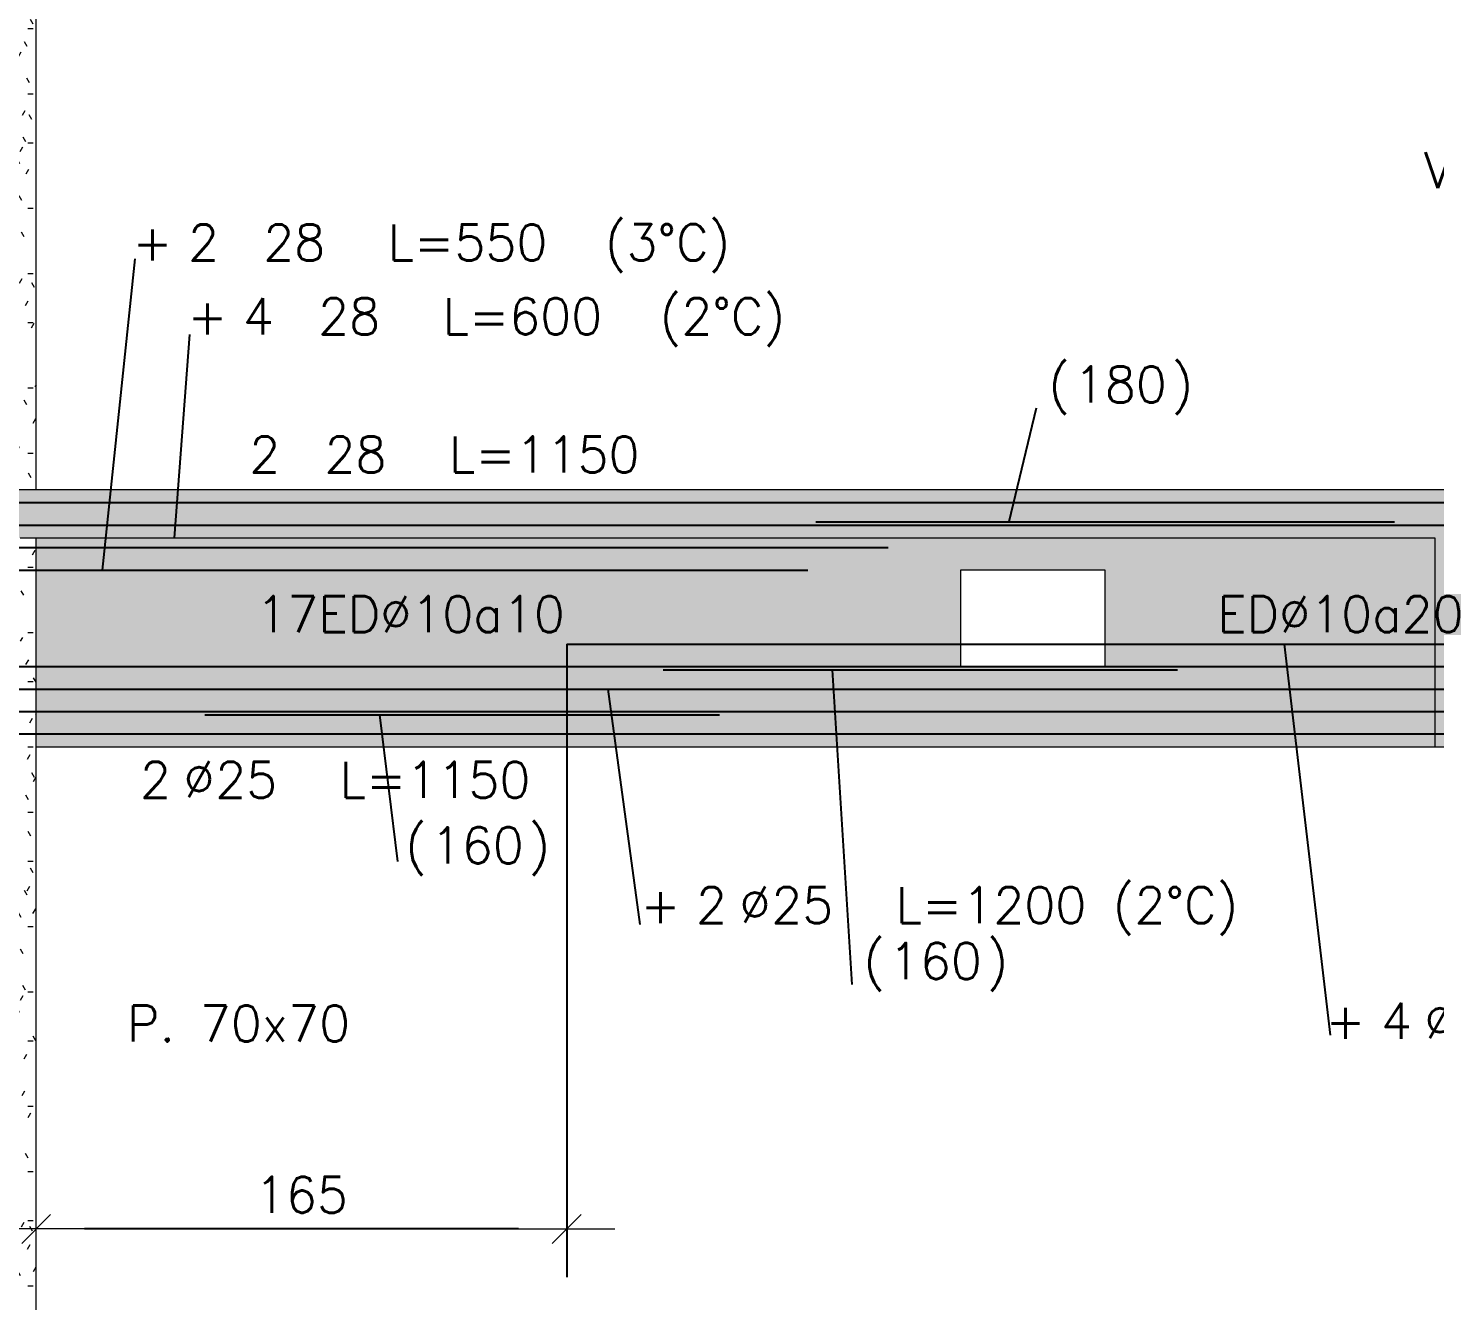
# Model space of a CAD drawing. Extents: x -3544 to 11711, y -11366 to 8565.
# Drawn here: x 2419.4 to 2856.9, y 2370.9 to 2766.9 of the extents above; entities that cross this region are included whole.
import ezdxf
from ezdxf.enums import TextEntityAlignment as Align

# ---------------------------------------------------------------- set-up
doc = ezdxf.new("R2010")
doc.units = 0
doc.header["$LTSCALE"] = 30
doc.header["$MEASUREMENT"] = 0
doc.linetypes.add('EJE2$0$RLE-PROYECCION', pattern=[0.71438, 0.47625, -0.23813])
doc.layers.get('0').update_dxf_attribs({"linetype": 'CONTINUOUS'})
doc.layers.add('EJE2$0$RLA-ACHURADO', color=30, linetype='EJE2$0$RLE-PROYECCION', lineweight=15, transparency=0.7)
for name, color, linetype, lineweight in [('EJE2$0$RLA-CONTORNO', 30, 'CONTINUOUS', 15), ('EJE2$0$RLA-COTAS', 7, 'CONTINUOUS', 9), ('EJE2$0$RLA-TEXTOS-1', 9, 'CONTINUOUS', 9)]:
    doc.layers.add(name, color=color, linetype=linetype, lineweight=lineweight)
doc.layers.add('EJE2$0$RLA-FE', color=7, linetype='CONTINUOUS')
doc.layers.add('EJE2$0$RLA-TEXTOS-FE', color=9, linetype='CONTINUOUS')
doc.styles.add('EJE2$0$RomanS', font='romans.shx', dxfattribs={"height": 11.25})
doc.dimstyles.new('EJE2$0$ING-50', dxfattribs={"dimscale": 50, "dimtxt": 0.27, "dimasz": 0.3, "dimexe": 0, "dimexo": 0, "dimgap": 0.1, "dimtad": 1, "dimdec": 1, "dimzin": 12, "dimdsep": 46, "dimtxsty": 'EJE2$0$RomanS', "dimblk": 'EJE2$0$TICK1', "dimblk1": 'EJE2$0$TICK1', "dimblk2": 'EJE2$0$TICK1', "dimcen": 0.09, "dimclrd": 2, "dimclre": 1, "dimclrt": 3, "dimadec": 0, "dimazin": 0, "dimtfac": 1, "dimtdec": 0, "dimtix": 1, "dimtmove": 2, "dimatfit": 3, "dimldrblk": 'EJE2$0$TICK1', "dimfxl": 0, "dimfxlon": 1, "dimtolj": 1, "dimtzin": 0, "dimarcsym": 0})
pattern_1 = [(0, (-1898.762, -1266.802), (20.32, 5.08), [1.676, -13.564, 1.676, -13.564, -81.28]), (0, (-1898.762, -1266.802), (20.32, 5.08), [-30.48, 1.676, -28.804, 1.676, -13.564, -35.56]), (0, (-1898.762, -1266.802), (20.32, 5.08), [-76.2, 1.676, -8.484, 1.676, -23.724]), (120, (-1891.142, -1264.262), (-14.559409, 15.057636), [1.676, -13.564, 1.676, -13.564, -81.28]), (120, (-1891.142, -1264.262), (-14.559409, 15.057636), [-30.48, 1.676, -28.804, 1.676, -13.564, -35.56]), (120, (-1891.142, -1264.262), (-14.559409, 15.057636), [-76.2, 1.676, -8.484, 1.676, -23.724]), (240, (-1888.602, -1254.102), (-5.760591, -20.137636), [1.676, -13.564, 1.676, -13.564, -81.28]), (240, (-1888.602, -1254.102), (-5.760591, -20.137636), [-30.48, 1.676, -28.804, 1.676, -13.564, -35.56]), (240, (-1888.602, -1254.102), (-5.760591, -20.137636), [-76.2, 1.676, -8.484, 1.676, -23.724])]

# ---------------------------------------------------------------- blocks, each defined once
blk = doc.blocks.new('*U231')
at = {"layer": 'EJE2$0$RLA-FE'}
blk.add_line((0, 0), (1068.21, 0), dxfattribs=at)
at = {"layer": 'EJE2$0$RLA-FE', "color": 3, "style": 'EJE2$0$RomanS', "flags": 8}
for tag, p in [('F=', (589, 9.32)), ('NUM', (603.41, 9.32))]:
    blk.add_attdef(tag, text='', height=11.25, dxfattribs=at).set_placement(p, align=Align.RIGHT)
at = {"layer": 'EJE2$0$RLA-FE', "color": 3, "style": 'EJE2$0$RomanS'}
for tag, p, flags in [('PHI', (607.31, 9.54), 14), ('DIAM', (617.16, 9.32), 12), ('MINUS', (639.18, 9.32), 13), ('MARK', (652.58, 9.32), 13), ('TEXTO_FE1', (655.88, 9.32), 8), ('TEXTO_FE2', (723.4, 9.34), 8), ('TIPO', (573.8, -75.78), 13), ('NVECES', (559.93, -94.72), 13), ('NUMFE', (563.86, -114.48), 13), ('CAPA', (572.06, -133.6), 13), ('DESPLAZA', (278.34, -151.59), 13), ('ESPACIO', (284.39, -169.95), 13), ('CANT', (298.23, -188.75), 13)]:
    blk.add_attdef(tag, p, '', height=11.25, dxfattribs=dict(at, flags=flags))
blk = doc.blocks.new('*U43')
at = {"layer": 'EJE2$0$RLA-FE'}
for p, q in [((0, 0), (1068.21, 0)), ((1068.21, 0), (1118.21, 0)), ((1118.21, 0), (1150, 0)), ((1150, 0), (1150, 0))]:
    blk.add_line(p, q, dxfattribs=at)
at = {"layer": 'EJE2$0$RLA-FE', "color": 3, "style": 'EJE2$0$RomanS', "flags": 8}
for tag, p in [('F=', (483.44, 36.32)), ('NUM', (497.85, 36.32))]:
    blk.add_attdef(tag, text='', height=11.25, dxfattribs=at).set_placement(p, align=Align.RIGHT)
at = {"layer": 'EJE2$0$RLA-FE', "color": 3, "style": 'EJE2$0$RomanS'}
for tag, p, flags in [('PHI', (501.74, 36.54), 14), ('DIAM', (511.6, 36.32), 12), ('MINUS', (533.62, 36.32), 13), ('MARK', (547.01, 36.32), 13), ('TEXTO_FE1', (550.31, 36.32), 8), ('TEXTO_FE2', (617.83, 36.34), 8), ('TIPO', (573.8, -75.78), 13), ('NVECES', (559.93, -94.72), 13), ('NUMFE', (563.86, -114.48), 13), ('CAPA', (572.06, -133.6), 13), ('DESPLAZA', (278.34, -151.59), 13), ('ESPACIO', (284.39, -169.95), 13), ('CANT', (298.23, -188.75), 13)]:
    blk.add_attdef(tag, p, '', height=11.25, dxfattribs=dict(at, flags=flags))
blk = doc.blocks.new('*U44')
at = {"layer": 'EJE2$0$RLA-FE'}
for q in [(0, 0), (1118.21, 0)]:
    blk.add_line((0, 0), q, dxfattribs=at)
at = {"layer": 'EJE2$0$RLA-FE', "color": 3, "style": 'EJE2$0$RomanS', "flags": 8}
for tag, p in [('F=', (508.44, 36.32)), ('NUM', (522.85, 36.32))]:
    blk.add_attdef(tag, text='', height=11.25, dxfattribs=at).set_placement(p, align=Align.RIGHT)
at = {"layer": 'EJE2$0$RLA-FE', "color": 3, "style": 'EJE2$0$RomanS'}
for tag, p, flags in [('PHI', (526.74, 36.54), 14), ('DIAM', (536.6, 36.32), 12), ('MINUS', (558.62, 36.32), 13), ('MARK', (572.01, 36.32), 13), ('TEXTO_FE1', (575.31, 36.32), 8), ('TEXTO_FE2', (642.83, 36.34), 8), ('TIPO', (598.8, -75.78), 13), ('NVECES', (584.93, -94.72), 13), ('NUMFE', (588.86, -114.48), 13), ('CAPA', (597.06, -133.6), 13), ('DESPLAZA', (278.34, -151.59), 13), ('ESPACIO', (284.39, -169.95), 13), ('CANT', (298.23, -188.75), 13)]:
    blk.add_attdef(tag, p, '', height=11.25, dxfattribs=dict(at, flags=flags))
blk = doc.blocks.new('*U42')
at = {"layer": 'EJE2$0$RLA-FE', "color": 6}
blk.add_line((0, 1), (180, 1), dxfattribs=at)
at = {"layer": 'EJE2$0$RLA-FE', "color": 3, "style": 'EJE2$0$RomanS', "flags": 8}
for tag, p in [('(', (75.66, 38.14)), ('EMP', (94.68, 38.14)), (')', (113.99, 38.14))]:
    blk.add_attdef(tag, text='', height=11.25, dxfattribs=at).set_placement(p, align=Align.CENTER)
blk = doc.blocks.new('*U232')
at = {"layer": 'EJE2$0$RLA-FE'}
for p, q in [((0, 0), (0, 0)), ((0, 0), (518.21, 0)), ((518.21, 0), (568.21, 0)), ((568.21, 0), (600, 0)), ((600, 0), (600, 0))]:
    blk.add_line(p, q, dxfattribs=at)
at = {"layer": 'EJE2$0$RLA-FE', "color": 3, "style": 'EJE2$0$RomanS', "flags": 8}
for tag, p in [('F=', (394.52, 66.32)), ('NUM', (408.92, 66.32))]:
    blk.add_attdef(tag, text='', height=11.25, dxfattribs=at).set_placement(p, align=Align.RIGHT)
at = {"layer": 'EJE2$0$RLA-FE', "color": 3, "style": 'EJE2$0$RomanS'}
for tag, p, flags in [('PHI', (412.82, 66.54), 14), ('DIAM', (422.68, 66.32), 12), ('MINUS', (444.69, 66.32), 13), ('MARK', (458.09, 66.32), 13), ('TEXTO_FE1', (461.39, 66.32), 8), ('TEXTO_FE2', (528.91, 66.34), 8), ('TIPO', (298.8, -75.78), 13), ('NVECES', (284.93, -94.72), 13), ('NUMFE', (288.86, -114.48), 13), ('CAPA', (297.06, -133.6), 13), ('DESPLAZA', (278.34, -151.59), 13), ('ESPACIO', (284.39, -169.95), 13), ('CANT', (298.23, -188.75), 13)]:
    blk.add_attdef(tag, p, '', height=11.25, dxfattribs=dict(at, flags=flags))
blk = doc.blocks.new('*U233')
at = {"layer": 'EJE2$0$RLA-FE'}
for p, q in [((0, 0), (0, 0)), ((0, 0), (468.21, 0)), ((468.21, 0), (518.21, 0)), ((518.21, 0), (550, 0)), ((550, 0), (550, 0))]:
    blk.add_line(p, q, dxfattribs=at)
at = {"layer": 'EJE2$0$RLA-FE', "color": 3, "style": 'EJE2$0$RomanS', "flags": 8}
for tag, p in [('F=', (352.46, 96.32)), ('NUM', (366.87, 96.32))]:
    blk.add_attdef(tag, text='', height=11.25, dxfattribs=at).set_placement(p, align=Align.RIGHT)
at = {"layer": 'EJE2$0$RLA-FE', "color": 3, "style": 'EJE2$0$RomanS'}
for tag, p, flags in [('PHI', (370.76, 96.54), 14), ('DIAM', (380.62, 96.32), 12), ('MINUS', (402.64, 96.32), 13), ('MARK', (416.03, 96.32), 13), ('TEXTO_FE1', (419.33, 96.32), 8), ('TEXTO_FE2', (486.85, 96.34), 8), ('TIPO', (273.8, -75.78), 13), ('NVECES', (259.93, -94.72), 13), ('NUMFE', (263.86, -114.48), 13), ('CAPA', (272.06, -133.6), 13), ('DESPLAZA', (278.34, -151.59), 13), ('ESPACIO', (284.39, -169.95), 13), ('CANT', (298.23, -188.75), 13)]:
    blk.add_attdef(tag, p, '', height=11.25, dxfattribs=dict(at, flags=flags))
blk = doc.blocks.new('*U220')
at = {"layer": 'EJE2$0$RLA-FE'}
blk.add_line((0, 0), (1068.21, 0), dxfattribs=at)
at = {"layer": 'EJE2$0$RLA-FE', "color": 3, "style": 'EJE2$0$RomanS', "flags": 8}
for tag, p in [('F=', (385.03, -19.89)), ('NUM', (399.44, -19.89))]:
    blk.add_attdef(tag, text='', height=11.25, dxfattribs=at).set_placement(p, align=Align.RIGHT)
at = {"layer": 'EJE2$0$RLA-FE', "color": 3, "style": 'EJE2$0$RomanS'}
for tag, p, flags in [('PHI', (403.33, -19.68), 12), ('DIAM', (413.19, -19.89), 12), ('MINUS', (435.21, -19.89), 13), ('MARK', (448.6, -19.89), 13), ('TEXTO_FE1', (451.9, -19.89), 8), ('TEXTO_FE2', (519.42, -19.88), 8), ('TIPO', (573.8, -57.92), 13), ('NVECES', (559.93, -76.86), 13), ('NUMFE', (563.86, -96.62), 13), ('CAPA', (572.06, -115.74), 13), ('DESPLAZA', (277.18, -134.17), 13), ('ESPACIO', (283.22, -152.53), 13), ('CANT', (297.06, -171.33), 13)]:
    blk.add_attdef(tag, p, '', height=11.25, dxfattribs=dict(at, flags=flags))
blk = doc.blocks.new('*U60')
at = {"layer": 'EJE2$0$RLA-FE'}
for p, q in [((0, 0), (1068.21, 0)), ((1068.21, 0), (1118.21, 0)), ((1118.21, 0), (1150, 0)), ((1150, 0), (1150, 0))]:
    blk.add_line(p, q, dxfattribs=at)
at = {"layer": 'EJE2$0$RLA-FE', "color": 3, "style": 'EJE2$0$RomanS', "flags": 8}
for tag, p in [('F=', (483.44, -47.89)), ('NUM', (497.85, -47.89))]:
    blk.add_attdef(tag, text='', height=11.25, dxfattribs=at).set_placement(p, align=Align.RIGHT)
at = {"layer": 'EJE2$0$RLA-FE', "color": 3, "style": 'EJE2$0$RomanS'}
for tag, p, flags in [('PHI', (501.74, -47.68), 12), ('DIAM', (511.6, -47.89), 12), ('MINUS', (533.62, -47.89), 13), ('MARK', (547.01, -47.89), 13), ('TEXTO_FE1', (550.31, -47.89), 8), ('TEXTO_FE2', (617.83, -47.88), 8), ('TIPO', (573.8, -57.92), 13), ('NVECES', (559.93, -76.86), 13), ('NUMFE', (563.86, -96.62), 13), ('CAPA', (572.06, -115.74), 13), ('DESPLAZA', (277.18, -134.17), 13), ('ESPACIO', (283.22, -152.53), 13), ('CANT', (297.06, -171.33), 13)]:
    blk.add_attdef(tag, p, '', height=11.25, dxfattribs=dict(at, flags=flags))
blk = doc.blocks.new('*U223')
at = {"layer": 'EJE2$0$RLA-FE'}
for q in [(0, 0), (1068.21, 0)]:
    blk.add_line((0, 0), q, dxfattribs=at)
at = {"layer": 'EJE2$0$RLA-FE', "color": 3, "style": 'EJE2$0$RomanS', "flags": 8}
for tag, p in [('F=', (404, -47.89)), ('NUM', (418.41, -47.89))]:
    blk.add_attdef(tag, text='', height=11.25, dxfattribs=at).set_placement(p, align=Align.RIGHT)
at = {"layer": 'EJE2$0$RLA-FE', "color": 3, "style": 'EJE2$0$RomanS'}
for tag, p, flags in [('PHI', (422.31, -47.68), 12), ('DIAM', (432.16, -47.89), 12), ('MINUS', (454.18, -47.89), 13), ('MARK', (467.58, -47.89), 13), ('TEXTO_FE1', (470.88, -47.89), 8), ('TEXTO_FE2', (538.4, -47.88), 8), ('TIPO', (573.8, -57.92), 13), ('NVECES', (559.93, -76.86), 13), ('NUMFE', (563.86, -96.62), 13), ('CAPA', (572.06, -115.74), 13), ('DESPLAZA', (277.18, -134.17), 13), ('ESPACIO', (283.22, -152.53), 13), ('CANT', (297.06, -171.33), 13)]:
    blk.add_attdef(tag, p, '', height=11.25, dxfattribs=dict(at, flags=flags))
blk = doc.blocks.new('*U62')
at = {"layer": 'EJE2$0$RLA-FE', "color": 6}
blk.add_line((0, -1), (160, -1), dxfattribs=at)
at = {"layer": 'EJE2$0$RLA-FE', "color": 3, "style": 'EJE2$0$RomanS', "flags": 8}
for tag, p in [('(', (65.66, -47.26)), (')', (103.99, -47.26)), ('EMP', (84.68, -47.26))]:
    blk.add_attdef(tag, text='', height=11.25, dxfattribs=at).set_placement(p, align=Align.CENTER)
blk = doc.blocks.new('*U221')
at = {"layer": 'EJE2$0$RLA-FE'}
blk.add_line((0, 0), (1118.21, 0), dxfattribs=at)
at = {"layer": 'EJE2$0$RLA-FE', "color": 3, "style": 'EJE2$0$RomanS'}
for tag, p, flags in [('TIPO', (598.8, -57.92), 13), ('PHI', (513.74, -72.68), 12), ('DIAM', (523.6, -72.89), 12), ('MINUS', (545.62, -72.89), 13), ('MARK', (559.01, -72.89), 13), ('TEXTO_FE1', (562.31, -72.89), 8), ('NVECES', (584.93, -76.86), 13), ('TEXTO_FE2', (629.83, -72.88), 8), ('NUMFE', (588.86, -96.62), 13), ('CAPA', (597.06, -115.74), 13), ('DESPLAZA', (277.18, -134.17), 13), ('ESPACIO', (283.22, -152.53), 13), ('CANT', (297.06, -171.33), 13)]:
    blk.add_attdef(tag, p, '', height=11.25, dxfattribs=dict(at, flags=flags))
at = {"layer": 'EJE2$0$RLA-FE', "color": 3, "style": 'EJE2$0$RomanS', "flags": 8}
for tag, p in [('F=', (495.44, -72.89)), ('NUM', (509.85, -72.89))]:
    blk.add_attdef(tag, text='', height=11.25, dxfattribs=at).set_placement(p, align=Align.RIGHT)
blk = doc.blocks.new('*U219')
at = {"layer": 'EJE2$0$RLA-FE'}
for p, q in [((0, 0), (1118.21, 0)), ((1118.21, 0), (1168.21, 0)), ((1168.21, 0), (1200, 0)), ((1200, 0), (1200, 0))]:
    blk.add_line(p, q, dxfattribs=at)
at = {"layer": 'EJE2$0$RLA-FE', "color": 3, "style": 'EJE2$0$RomanS'}
for tag, p, flags in [('TIPO', (598.8, -57.92), 13), ('NVECES', (584.93, -76.86), 13), ('PHI', (506.64, -97.68), 12), ('DIAM', (516.49, -97.89), 12), ('MINUS', (538.51, -97.89), 13), ('MARK', (551.9, -97.89), 13), ('TEXTO_FE1', (555.21, -97.89), 8), ('NUMFE', (588.86, -96.62), 13), ('TEXTO_FE2', (622.73, -97.88), 8), ('CAPA', (597.06, -115.74), 13), ('DESPLAZA', (277.18, -134.17), 13), ('ESPACIO', (283.22, -152.53), 13), ('CANT', (297.06, -171.33), 13)]:
    blk.add_attdef(tag, p, '', height=11.25, dxfattribs=dict(at, flags=flags))
at = {"layer": 'EJE2$0$RLA-FE', "color": 3, "style": 'EJE2$0$RomanS', "flags": 8}
for tag, p in [('F=', (488.33, -97.89)), ('NUM', (502.74, -97.89))]:
    blk.add_attdef(tag, text='', height=11.25, dxfattribs=at).set_placement(p, align=Align.RIGHT)
blk = doc.blocks.new('*U76')
at = {"layer": 'EJE2$0$RLA-FE'}
for q in [(0, 0), (1068.21, 0)]:
    blk.add_line((0, 0), q, dxfattribs=at)
at = {"layer": 'EJE2$0$RLA-FE', "color": 3, "style": 'EJE2$0$RomanS'}
for tag, p, flags in [('TIPO', (573.8, -57.92), 13), ('NVECES', (559.93, -76.86), 13), ('PHI', (501.74, -97.68), 12), ('DIAM', (511.6, -97.89), 12), ('MINUS', (533.62, -97.89), 13), ('MARK', (547.01, -97.89), 13), ('TEXTO_FE1', (550.31, -97.89), 8), ('NUMFE', (563.86, -96.62), 13), ('TEXTO_FE2', (617.83, -97.88), 8), ('CAPA', (572.06, -115.74), 13), ('DESPLAZA', (277.18, -134.17), 13), ('ESPACIO', (283.22, -152.53), 13), ('CANT', (297.06, -171.33), 13)]:
    blk.add_attdef(tag, p, '', height=11.25, dxfattribs=dict(at, flags=flags))
at = {"layer": 'EJE2$0$RLA-FE', "color": 3, "style": 'EJE2$0$RomanS', "flags": 8}
for tag, p in [('F=', (483.44, -97.89)), ('NUM', (497.85, -97.89))]:
    blk.add_attdef(tag, text='', height=11.25, dxfattribs=at).set_placement(p, align=Align.RIGHT)
blk = doc.blocks.new('*U75')
at = {"layer": 'EJE2$0$RLA-FE', "color": 6}
blk.add_line((0, -1), (160, -1), dxfattribs=at)
at = {"layer": 'EJE2$0$RLA-FE', "color": 3, "style": 'EJE2$0$RomanS', "flags": 8}
for tag, p in [('(', (65.66, -97.26)), ('EMP', (84.68, -97.26)), (')', (103.99, -97.26))]:
    blk.add_attdef(tag, text='', height=11.25, dxfattribs=at).set_placement(p, align=Align.CENTER)
blk = doc.blocks.new('*U222')
at = {"layer": 'EJE2$0$RLA-FE'}
for p, q in [((0, 0), (0, 0)), ((0, 0), (518.21, 0)), ((518.21, 0), (568.21, 0)), ((568.21, 0), (600, 0)), ((600, 0), (600, 0))]:
    blk.add_line(p, q, dxfattribs=at)
at = {"layer": 'EJE2$0$RLA-FE', "color": 3, "style": 'EJE2$0$RomanS'}
for tag, p, flags in [('TIPO', (298.8, -57.92), 13), ('NVECES', (284.93, -76.86), 13), ('NUMFE', (288.86, -96.62), 13), ('CAPA', (297.06, -115.74), 13), ('PHI', (266.76, -122.68), 12), ('DIAM', (276.61, -122.89), 12), ('MINUS', (298.63, -122.89), 13), ('MARK', (312.02, -122.89), 13), ('TEXTO_FE1', (315.32, -122.89), 8), ('TEXTO_FE2', (382.84, -122.88), 8), ('DESPLAZA', (277.18, -134.17), 13), ('ESPACIO', (283.22, -152.53), 13), ('CANT', (297.06, -171.33), 13)]:
    blk.add_attdef(tag, p, '', height=11.25, dxfattribs=dict(at, flags=flags))
at = {"layer": 'EJE2$0$RLA-FE', "color": 3, "style": 'EJE2$0$RomanS', "flags": 8}
for tag, p in [('F=', (248.45, -122.89)), ('NUM', (262.86, -122.89))]:
    blk.add_attdef(tag, text='', height=11.25, dxfattribs=at).set_placement(p, align=Align.RIGHT)
blk = doc.blocks.new('EJE2$0$TICK1')
for points in [[(-0.3, -0.3), (0.3, 0.3)], [(-1, 0), (1, 0)]]:
    blk.add_lwpolyline(points)
blk = doc.blocks.new('*D95')
at = {"layer": 'EJE2$0$RLA-COTAS', "color": 2, "lineweight": -2, "transparency": 16777216}
blk.add_line((-209.52, 161), (-344.52, 161), dxfattribs=at)
at = {"layer": 'EJE2$0$RLA-COTAS', "color": 2, "lineweight": -2, "transparency": 16777216, "xscale": 15, "yscale": 15, "zscale": 15, "rotation": 180}
blk.add_blockref('EJE2$0$TICK1', (-359.52, 161), dxfattribs=at)
at = {"layer": 'EJE2$0$RLA-COTAS', "color": 2, "lineweight": -2, "transparency": 16777216, "xscale": 15, "yscale": 15, "zscale": 15}
blk.add_blockref('EJE2$0$TICK1', (-194.52, 161), dxfattribs=at)
at = {"layer": 'EJE2$0$RLA-COTAS', "color": 3, "transparency": 16777216, "insert": (-277.02, 171.62), "char_height": 11.25, "attachment_point": 5, "style": 'EJE2$0$RomanS'}
blk.add_mtext('\\A1;165', dxfattribs=at)
blk = doc.blocks.new('EJE2')
at = {"layer": 'EJE2$0$RLA-ACHURADO'}
h = blk.add_hatch(dxfattribs=at)
h.set_pattern_fill('FP_1', color=256, style=0, pattern_type=2)
h.set_pattern_definition(pattern_1)
h.paths.add_polyline_path([(-364.52, 391), (-359.52, 391), (-359.52, 772), (-364.52, 772), (-364.52, 707), (-424.52, 707), (-424.52, 772), (-429.52, 772), (-429.52, 391), (-424.52, 391)], flags=0)
h = blk.add_hatch(dxfattribs=at)
h.set_pattern_fill('FP_1', color=256, style=0, pattern_type=2)
h.set_pattern_definition(pattern_1)
h.paths.add_polyline_path([(-30.16, 376), (2140.48, 376), (2140.48, 391), (-1734.52, 391), (-1734.52, 376), (-726.61, 376)], flags=0)
h.paths.add_polyline_path([(-2429.52, 376), (-2054.52, 376), (-2054.52, 391), (-2429.52, 391)], flags=0)
h = blk.add_hatch(dxfattribs=at)
h.set_pattern_fill('FP_1', color=256, style=0, pattern_type=2)
h.set_pattern_definition(pattern_1)
h.paths.add_polyline_path([(-359.52, -5), (-359.52, 376), (-364.52, 376), (-364.52, 311), (-424.52, 311), (-424.52, 376), (-429.52, 376), (-429.52, -5)], flags=0)
h = blk.add_hatch(dxfattribs=at)
h.set_pattern_fill('FP_1', color=256, style=0, pattern_type=2)
h.set_pattern_definition([(0, (101.238, -2071.1674), (20.32, 5.08), [1.676, -13.564, 1.676, -13.564, -81.28]), (0, (101.238, -2071.1674), (20.32, 5.08), [-30.48, 1.676, -28.804, 1.676, -13.564, -35.56]), (0, (101.238, -2071.1674), (20.32, 5.08), [-76.2, 1.676, -8.484, 1.676, -23.724]), (120, (108.858, -2068.6274), (-14.559409, 15.057636), [1.676, -13.564, 1.676, -13.564, -81.28]), (120, (108.858, -2068.6274), (-14.559409, 15.057636), [-30.48, 1.676, -28.804, 1.676, -13.564, -35.56]), (120, (108.858, -2068.6274), (-14.559409, 15.057636), [-76.2, 1.676, -8.484, 1.676, -23.724]), (240, (111.398, -2058.4674), (-5.760591, -20.137636), [1.676, -13.564, 1.676, -13.564, -81.28]), (240, (111.398, -2058.4674), (-5.760591, -20.137636), [-30.48, 1.676, -28.804, 1.676, -13.564, -35.56]), (240, (111.398, -2058.4674), (-5.760591, -20.137636), [-76.2, 1.676, -8.484, 1.676, -23.724])])
h.paths.add_polyline_path([(237.98, 366), (282.98, 366), (282.98, 336), (237.98, 336)])
h.paths.add_polyline_path([(570.48, 311), (570.48, 376), (-359.52, 376), (-359.52, 311)])
h.paths.add_polyline_path([(-27.02, 366), (-27.02, 336), (-72.02, 336), (-72.02, 366)])
at = {"layer": 'EJE2$0$RLA-CONTORNO'}
for p, q in [((-359.52, 391), (-359.52, 772)), ((2140.48, 391), (-1734.52, 391)), ((-364.52, 376), (75.48, 376)), ((-359.52, -5), (-359.52, 376)), ((75.48, 376), (75.48, 311)), ((-359.52, 311), (75.48, 311)), ((75.48, 311), (135.48, 311))]:
    blk.add_line(p, q, dxfattribs=at)
blk.add_lwpolyline([(-72.02, 336), (-27.02, 336), (-27.02, 366), (-72.02, 366)], close=True, dxfattribs=at)
at = {"layer": 'EJE2$0$RLA-FE', "color": 2}
for p, q in [((-328.81, 462.84), (-338.96, 366)), ((-311.79, 439.32), (-316.63, 376)), ((-48.49, 416.42), (-56.97, 381)), ((43.03, 221.27), (28.71, 343)), ((-105.73, 237.08), (-111.9, 335)), ((-171.7, 255.68), (-181.64, 329)), ((-247.06, 275.34), (-252.66, 321))]:
    blk.add_line(p, q, dxfattribs=at)
at = {"layer": 'EJE2$0$RLA-FE', "color": 1}
blk.add_line((-194.52, 343), (-194.52, 146), dxfattribs=at)
at = {"layer": 'EJE2$0$RLA-FE'}
ref = blk.add_blockref('*U233', (-669.52, 366), dxfattribs=at)
ref.add_attrib('DIAM', '28', (-288.9, 462.32), dxfattribs={"color": 3, "height": 11.25, "style": 'EJE2$0$RomanS'})
ref.add_attrib('NUM', '2', dxfattribs={"color": 3, "height": 11.25, "style": 'EJE2$0$RomanS'}).set_placement((-302.65, 462.32), align=Align.RIGHT)
ref.add_attrib('TEXTO_FE1', 'L=550', (-250.19, 462.32), dxfattribs={"color": 3, "height": 11.25, "style": 'EJE2$0$RomanS'})
ref.add_attrib('TEXTO_FE2', '(3°C)', (-182.67, 462.34), dxfattribs={"color": 3, "height": 11.25, "style": 'EJE2$0$RomanS'})
ref.add_attrib('F=', '+', dxfattribs={"color": 3, "height": 11.25, "style": 'EJE2$0$RomanS'}).set_placement((-317.06, 462.32), align=Align.RIGHT)
ref = blk.add_blockref('*U232', (-694.52, 373), dxfattribs=at)
ref.add_attrib('DIAM', '28', (-271.84, 439.32), dxfattribs={"color": 3, "height": 11.25, "style": 'EJE2$0$RomanS'})
ref.add_attrib('NUM', '4', dxfattribs={"color": 3, "height": 11.25, "style": 'EJE2$0$RomanS'}).set_placement((-285.6, 439.32), align=Align.RIGHT)
ref.add_attrib('TEXTO_FE1', 'L=600', (-233.13, 439.32), dxfattribs={"color": 3, "height": 11.25, "style": 'EJE2$0$RomanS'})
ref.add_attrib('TEXTO_FE2', '(2°C)', (-165.61, 439.34), dxfattribs={"color": 3, "height": 11.25, "style": 'EJE2$0$RomanS'})
ref.add_attrib('F=', '+', dxfattribs={"color": 3, "height": 11.25, "style": 'EJE2$0$RomanS'}).set_placement((-300, 439.32), align=Align.RIGHT)
for name, p in [('*U43', (-1087.02, 380)), ('*U44', (-117.02, 380)), ('*U219', (-1204.52, 336)), ('*U76', (-164.52, 336)), ('*U60', (-1297.02, 322)), ('*U223', (-307.02, 322))]:
    blk.add_blockref(name, p, dxfattribs=at)
ref = blk.add_blockref('*U42', (-117.02, 380), dxfattribs=at)
ref.add_attrib('EMP', '180', dxfattribs={"color": 3, "height": 11.25, "style": 'EJE2$0$RomanS'}).set_placement((-22.34, 418.14), align=Align.CENTER)
ref.add_attrib('(', '(', dxfattribs={"color": 3, "height": 11.25, "style": 'EJE2$0$RomanS'}).set_placement((-41.36, 418.14), align=Align.CENTER)
ref.add_attrib(')', ')', dxfattribs={"color": 3, "height": 11.25, "style": 'EJE2$0$RomanS'}).set_placement((-3.02, 418.14), align=Align.CENTER)
ref = blk.add_blockref('*U231', (-887.02, 387), dxfattribs=at)
ref.add_attrib('DIAM', '28', (-269.85, 396.32), dxfattribs={"color": 3, "height": 11.25, "style": 'EJE2$0$RomanS'})
ref.add_attrib('NUM', '2', dxfattribs={"color": 3, "height": 11.25, "style": 'EJE2$0$RomanS'}).set_placement((-283.61, 396.32), align=Align.RIGHT)
ref.add_attrib('TEXTO_FE1', 'L=1150', (-231.14, 396.32), dxfattribs={"color": 3, "height": 11.25, "style": 'EJE2$0$RomanS'})
ref = blk.add_blockref('*U222', (-194.52, 343), dxfattribs=at)
ref.add_attrib('DIAM', '25', (82.09, 220.11), dxfattribs={"color": 3, "height": 11.25, "style": 'EJE2$0$RomanS'})
ref.add_attrib('NUM', '4', dxfattribs={"color": 3, "height": 11.25, "style": 'EJE2$0$RomanS'}).set_placement((68.34, 220.11), align=Align.RIGHT)
ref.add_attrib('TEXTO_FE1', 'L=600', (120.8, 220.11), dxfattribs={"color": 3, "height": 11.25, "style": 'EJE2$0$RomanS'})
ref.add_attrib('TEXTO_FE2', '(3°C)', (188.33, 220.12), dxfattribs={"color": 3, "height": 11.25, "style": 'EJE2$0$RomanS'})
ref.add_attrib('PHI', '%%C', (72.24, 220.32), dxfattribs={"color": 3, "height": 11.25, "style": 'EJE2$0$RomanS'})
ref.add_attrib('F=', '+', dxfattribs={"color": 3, "height": 11.25, "style": 'EJE2$0$RomanS'}).set_placement((53.93, 220.11), align=Align.RIGHT)
ref = blk.add_blockref('*U75', (-164.52, 336), dxfattribs=at)
ref.add_attrib('EMP', '160', dxfattribs={"color": 3, "height": 11.25, "style": 'EJE2$0$RomanS'}).set_placement((-79.84, 238.74), align=Align.CENTER)
ref.add_attrib('(', '(', dxfattribs={"color": 3, "height": 11.25, "style": 'EJE2$0$RomanS'}).set_placement((-98.86, 238.74), align=Align.CENTER)
ref.add_attrib(')', ')', dxfattribs={"color": 3, "height": 11.25, "style": 'EJE2$0$RomanS'}).set_placement((-60.52, 238.74), align=Align.CENTER)
ref = blk.add_blockref('*U221', (-654.52, 329), dxfattribs=at)
ref.add_attrib('DIAM', '25', (-130.92, 256.11), dxfattribs={"color": 3, "height": 11.25, "style": 'EJE2$0$RomanS'})
ref.add_attrib('NUM', '2', dxfattribs={"color": 3, "height": 11.25, "style": 'EJE2$0$RomanS'}).set_placement((-144.67, 256.11), align=Align.RIGHT)
ref.add_attrib('TEXTO_FE1', 'L=1200', (-92.21, 256.11), dxfattribs={"color": 3, "height": 11.25, "style": 'EJE2$0$RomanS'})
ref.add_attrib('TEXTO_FE2', '(2°C)', (-24.69, 256.12), dxfattribs={"color": 3, "height": 11.25, "style": 'EJE2$0$RomanS'})
ref.add_attrib('PHI', '%%C', (-140.78, 256.32), dxfattribs={"color": 3, "height": 11.25, "style": 'EJE2$0$RomanS'})
ref.add_attrib('F=', '+', dxfattribs={"color": 3, "height": 11.25, "style": 'EJE2$0$RomanS'}).set_placement((-159.08, 256.11), align=Align.RIGHT)
ref = blk.add_blockref('*U62', (-307.02, 322), dxfattribs=at)
ref.add_attrib('EMP', '160', dxfattribs={"color": 3, "height": 11.25, "style": 'EJE2$0$RomanS'}).set_placement((-222.34, 274.74), align=Align.CENTER)
ref.add_attrib('(', '(', dxfattribs={"color": 3, "height": 11.25, "style": 'EJE2$0$RomanS'}).set_placement((-241.36, 274.74), align=Align.CENTER)
ref.add_attrib(')', ')', dxfattribs={"color": 3, "height": 11.25, "style": 'EJE2$0$RomanS'}).set_placement((-203.02, 274.74), align=Align.CENTER)
ref = blk.add_blockref('*U220', (-717.02, 315), dxfattribs=at)
ref.add_attrib('DIAM', '25', (-303.83, 295.11), dxfattribs={"color": 3, "height": 11.25, "style": 'EJE2$0$RomanS'})
ref.add_attrib('NUM', '2', dxfattribs={"color": 3, "height": 11.25, "style": 'EJE2$0$RomanS'}).set_placement((-317.58, 295.11), align=Align.RIGHT)
ref.add_attrib('TEXTO_FE1', 'L=1150', (-265.12, 295.11), dxfattribs={"color": 3, "height": 11.25, "style": 'EJE2$0$RomanS'})
ref.add_attrib('PHI', '%%C', (-313.69, 295.32), dxfattribs={"color": 3, "height": 11.25, "style": 'EJE2$0$RomanS'})
at = {"layer": 'EJE2$0$RLA-TEXTOS-1', "char_height": 11.25, "attachment_point": 5, "style": 'EJE2$0$RomanS'}
for s, insert, width, line_spacing_factor in [('V. 60/80', (107.3, 488.54), 77.8962, 0.941778), ('P. 70x70', (-296.57, 224.91), 129.8188, 0.983083)]:
    blk.add_mtext(s, dxfattribs=dict(at, insert=insert, width=width, line_spacing_factor=line_spacing_factor))
at = {"layer": 'EJE2$0$RLA-TEXTOS-FE', "color": 9, "style": 'EJE2$0$RomanS'}
for s, p in [('17ED%%C10a10', (-243.08, 346.64)), ('ED%%C10a20', (46.1, 346.64))]:
    blk.add_text(s, height=11.25, dxfattribs=at).set_placement(p, align=Align.CENTER)
at = {"layer": 'EJE2$0$RLA-COTAS'}
dim = blk.add_aligned_dim(p1=(-194.52, 343), p2=(-359.52, 343), distance=182, dimstyle='EJE2$0$ING-50', dxfattribs=at)
dim.commit()
dim.dimension.update_dxf_attribs({"geometry": '*D95', "text_midpoint": (-277.02, 171.62)})

msp = doc.modelspace()

# ---------------------------------------------------------------- block references
msp.add_blockref('EJE2', (2781.39, 2232.23))

doc.saveas('drawing.dxf')
